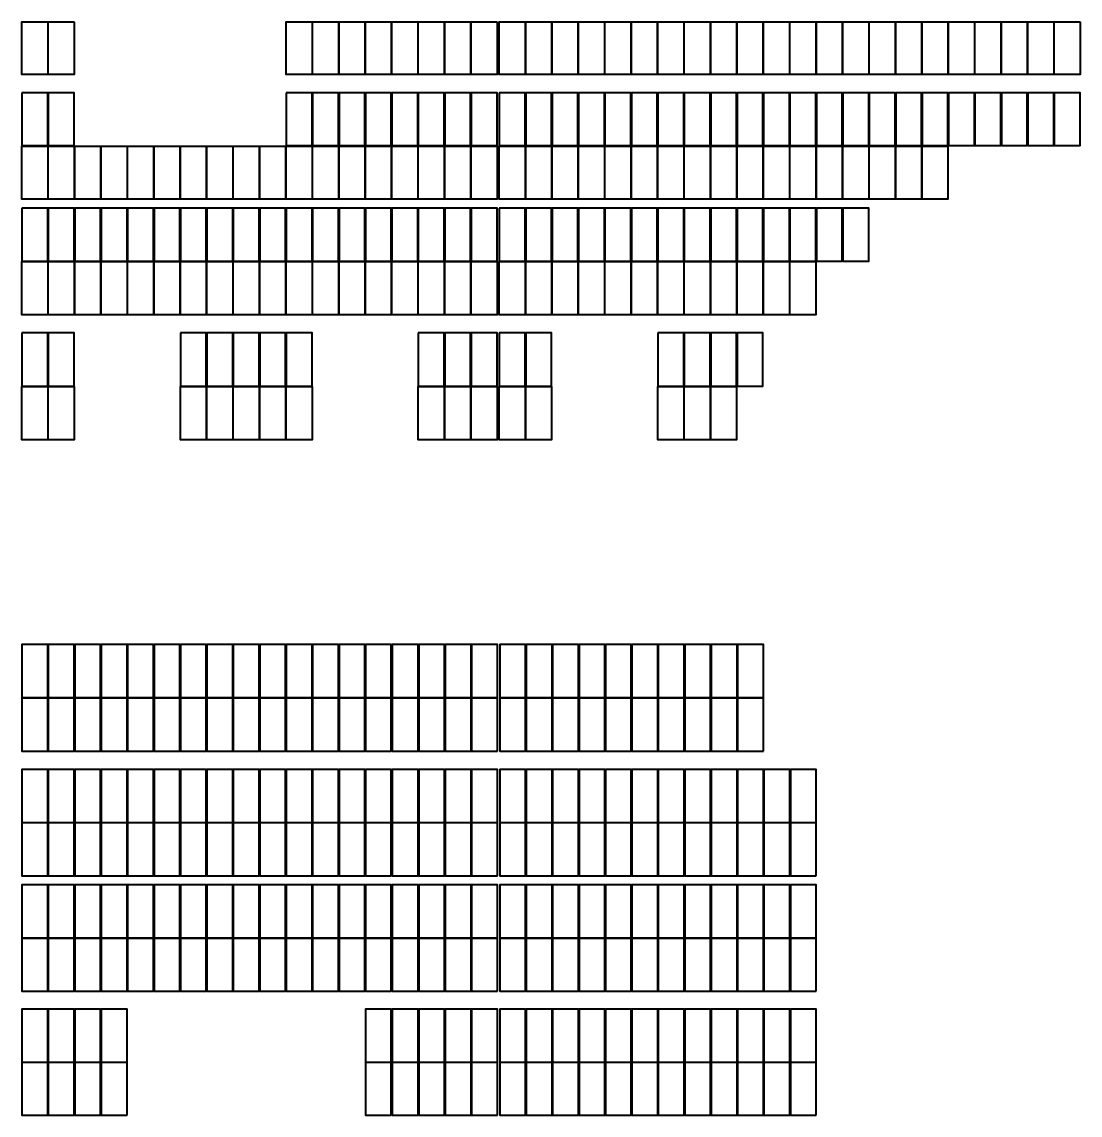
# Model space of a CAD drawing. Header units: millimetres. Extents: x 905 to 454098, y 508 to 244600.
# Drawn here: x 170471 to 216881, y 148399 to 196339 of the extents above; entities that cross this region are included whole.
import ezdxf

# ---------------------------------------------------------------- set-up
doc = ezdxf.new("R2010")
doc.units = ezdxf.units.MM
doc.layers.add('SOL-PV MODULES', color=5, linetype='Continuous', lineweight=40)

msp = doc.modelspace()

# ---------------------------------------------------------------- linework, layer by layer
at = {"layer": 'SOL-PV MODULES', "color": 5}
for points in [[(171605, 196339), (171605, 194025), (170471, 194025), (170471, 196339)], [(172764, 196339), (172764, 194025), (171630, 194025), (171630, 196339)], [(183195, 196339), (183195, 194025), (182061, 194025), (182061, 196339)], [(184354, 196339), (184354, 194025), (183220, 194025), (183220, 196339)], [(185513, 196339), (185513, 194025), (184379, 194025), (184379, 196339)], [(186672, 196339), (186672, 194025), (185538, 194025), (185538, 196339)], [(187831, 196339), (187831, 194025), (186697, 194025), (186697, 196339)], [(188990, 196339), (188990, 194025), (187856, 194025), (187856, 196339)], [(190149, 196339), (190149, 194025), (189015, 194025), (189015, 196339)], [(191308, 196339), (191308, 194025), (190174, 194025), (190174, 196339)], [(192542, 196339), (192542, 194025), (191408, 194025), (191408, 196339)], [(193701, 196339), (193701, 194025), (192567, 194025), (192567, 196339)], [(194860, 196339), (194860, 194025), (193726, 194025), (193726, 196339)], [(196019, 196339), (196019, 194025), (194885, 194025), (194885, 196339)], [(197178, 196339), (197178, 194025), (196044, 194025), (196044, 196339)], [(198337, 196339), (198337, 194025), (197203, 194025), (197203, 196339)], [(199496, 196339), (199496, 194025), (198362, 194025), (198362, 196339)], [(200655, 196339), (200655, 194025), (199521, 194025), (199521, 196339)], [(201814, 196339), (201814, 194025), (200680, 194025), (200680, 196339)], [(202973, 196339), (202973, 194025), (201839, 194025), (201839, 196339)], [(204132, 196339), (204132, 194025), (202998, 194025), (202998, 196339)], [(205291, 196339), (205291, 194025), (204157, 194025), (204157, 196339)], [(206450, 196339), (206450, 194025), (205316, 194025), (205316, 196339)], [(207609, 196339), (207609, 194025), (206475, 194025), (206475, 196339)], [(208768, 196339), (208768, 194025), (207634, 194025), (207634, 196339)], [(209927, 196339), (209927, 194025), (208793, 194025), (208793, 196339)], [(211086, 196339), (211086, 194025), (209952, 194025), (209952, 196339)], [(212245, 196339), (212245, 194025), (211111, 194025), (211111, 196339)], [(213404, 196339), (213404, 194025), (212270, 194025), (212270, 196339)], [(214563, 196339), (214563, 194025), (213429, 194025), (213429, 196339)], [(215722, 196339), (215722, 194025), (214588, 194025), (214588, 196339)], [(216881, 196339), (216881, 194025), (215747, 194025), (215747, 196339)], [(170471, 193230), (170471, 190911), (171605, 190911), (171605, 193230)], [(171630, 193230), (171630, 190911), (172764, 190911), (172764, 193230)], [(182061, 193230), (182061, 190911), (183195, 190911), (183195, 193230)], [(183220, 193230), (183220, 190911), (184354, 190911), (184354, 193230)], [(184379, 193230), (184379, 190911), (185513, 190911), (185513, 193230)], [(185538, 193230), (185538, 190911), (186672, 190911), (186672, 193230)], [(186697, 193230), (186697, 190911), (187831, 190911), (187831, 193230)], [(187856, 193230), (187856, 190911), (188990, 190911), (188990, 193230)], [(189015, 193230), (189015, 190911), (190149, 190911), (190149, 193230)], [(190174, 193230), (190174, 190911), (191308, 190911), (191308, 193230)], [(191408, 193230), (191408, 190911), (192542, 190911), (192542, 193230)], [(192567, 193230), (192567, 190911), (193701, 190911), (193701, 193230)], [(193726, 193230), (193726, 190911), (194860, 190911), (194860, 193230)], [(194885, 193230), (194885, 190911), (196019, 190911), (196019, 193230)], [(196044, 193230), (196044, 190911), (197178, 190911), (197178, 193230)], [(197203, 193230), (197203, 190911), (198337, 190911), (198337, 193230)], [(198362, 193230), (198362, 190911), (199496, 190911), (199496, 193230)], [(199521, 193230), (199521, 190911), (200655, 190911), (200655, 193230)], [(200680, 193230), (200680, 190911), (201814, 190911), (201814, 193230)], [(201839, 193230), (201839, 190911), (202973, 190911), (202973, 193230)], [(202998, 193230), (202998, 190911), (204132, 190911), (204132, 193230)], [(204157, 193230), (204157, 190911), (205291, 190911), (205291, 193230)], [(205316, 193230), (205316, 190911), (206450, 190911), (206450, 193230)], [(206475, 193230), (206475, 190911), (207609, 190911), (207609, 193230)], [(207634, 193230), (207634, 190911), (208768, 190911), (208768, 193230)], [(208793, 193230), (208793, 190911), (209927, 190911), (209927, 193230)], [(209952, 193230), (209952, 190911), (211086, 190911), (211086, 193230)], [(211111, 193230), (211111, 190911), (212245, 190911), (212245, 193230)], [(212270, 193230), (212270, 190911), (213404, 190911), (213404, 193230)], [(213429, 193230), (213429, 190911), (214563, 190911), (214563, 193230)], [(214588, 193230), (214588, 190911), (215722, 190911), (215722, 193230)], [(215747, 193230), (215747, 190911), (216881, 190911), (216881, 193230)], [(171605, 190891), (171605, 188569), (170471, 188569), (170471, 190891)], [(172764, 190891), (172764, 188569), (171630, 188569), (171630, 190891)], [(173923, 190891), (173923, 188569), (172789, 188569), (172789, 190891)], [(175082, 190891), (175082, 188569), (173948, 188569), (173948, 190891)], [(176241, 190891), (176241, 188569), (175107, 188569), (175107, 190891)], [(177400, 190891), (177400, 188569), (176266, 188569), (176266, 190891)], [(178559, 190891), (178559, 188569), (177425, 188569), (177425, 190891)], [(179718, 190891), (179718, 188569), (178584, 188569), (178584, 190891)], [(180877, 190891), (180877, 188569), (179743, 188569), (179743, 190891)], [(182036, 190891), (182036, 188569), (180902, 188569), (180902, 190891)], [(183195, 190891), (183195, 188569), (182061, 188569), (182061, 190891)], [(184354, 190891), (184354, 188569), (183220, 188569), (183220, 190891)], [(185513, 190891), (185513, 188569), (184379, 188569), (184379, 190891)], [(186672, 190891), (186672, 188569), (185538, 188569), (185538, 190891)], [(187831, 190891), (187831, 188569), (186697, 188569), (186697, 190891)], [(188990, 190891), (188990, 188569), (187856, 188569), (187856, 190891)], [(190149, 190891), (190149, 188569), (189015, 188569), (189015, 190891)], [(191308, 190891), (191308, 188569), (190174, 188569), (190174, 190891)], [(192542, 190891), (192542, 188569), (191408, 188569), (191408, 190891)], [(193701, 190891), (193701, 188569), (192567, 188569), (192567, 190891)], [(194860, 190891), (194860, 188569), (193726, 188569), (193726, 190891)], [(196019, 190891), (196019, 188569), (194885, 188569), (194885, 190891)], [(197178, 190891), (197178, 188569), (196044, 188569), (196044, 190891)], [(198337, 190891), (198337, 188569), (197203, 188569), (197203, 190891)], [(199496, 190891), (199496, 188569), (198362, 188569), (198362, 190891)], [(200655, 190891), (200655, 188569), (199521, 188569), (199521, 190891)], [(201814, 190891), (201814, 188569), (200680, 188569), (200680, 190891)], [(202973, 190891), (202973, 188569), (201839, 188569), (201839, 190891)], [(204132, 190891), (204132, 188569), (202998, 188569), (202998, 190891)], [(205291, 190891), (205291, 188569), (204157, 188569), (204157, 190891)], [(206450, 190891), (206450, 188569), (205316, 188569), (205316, 190891)], [(207609, 190891), (207609, 188569), (206475, 188569), (206475, 190891)], [(208768, 190891), (208768, 188569), (207634, 188569), (207634, 190891)], [(209927, 190891), (209927, 188569), (208793, 188569), (208793, 190891)], [(211086, 190891), (211086, 188569), (209952, 188569), (209952, 190891)], [(170471, 188170), (170471, 185845), (171605, 185845), (171605, 188170)], [(171630, 188170), (171630, 185845), (172764, 185845), (172764, 188170)], [(172789, 188170), (172789, 185845), (173923, 185845), (173923, 188170)], [(173948, 188170), (173948, 185845), (175082, 185845), (175082, 188170)], [(175107, 188170), (175107, 185845), (176241, 185845), (176241, 188170)], [(176266, 188170), (176266, 185845), (177400, 185845), (177400, 188170)], [(177425, 188170), (177425, 185845), (178559, 185845), (178559, 188170)], [(178584, 188170), (178584, 185845), (179718, 185845), (179718, 188170)], [(179743, 188170), (179743, 185845), (180877, 185845), (180877, 188170)], [(180902, 188170), (180902, 185845), (182036, 185845), (182036, 188170)], [(182061, 188170), (182061, 185845), (183195, 185845), (183195, 188170)], [(183220, 188170), (183220, 185845), (184354, 185845), (184354, 188170)], [(184379, 188170), (184379, 185845), (185513, 185845), (185513, 188170)], [(185538, 188170), (185538, 185845), (186672, 185845), (186672, 188170)], [(186697, 188170), (186697, 185845), (187831, 185845), (187831, 188170)], [(187856, 188170), (187856, 185845), (188990, 185845), (188990, 188170)], [(189015, 188170), (189015, 185845), (190149, 185845), (190149, 188170)], [(190174, 188170), (190174, 185845), (191308, 185845), (191308, 188170)], [(191408, 188170), (191408, 185845), (192542, 185845), (192542, 188170)], [(192567, 188170), (192567, 185845), (193701, 185845), (193701, 188170)], [(193726, 188170), (193726, 185845), (194860, 185845), (194860, 188170)], [(194885, 188170), (194885, 185845), (196019, 185845), (196019, 188170)], [(196044, 188170), (196044, 185845), (197178, 185845), (197178, 188170)], [(197203, 188170), (197203, 185845), (198337, 185845), (198337, 188170)], [(198362, 188170), (198362, 185845), (199496, 185845), (199496, 188170)], [(199521, 188170), (199521, 185845), (200655, 185845), (200655, 188170)], [(200680, 188170), (200680, 185845), (201814, 185845), (201814, 188170)], [(201839, 188170), (201839, 185845), (202973, 185845), (202973, 188170)], [(202998, 188170), (202998, 185845), (204132, 185845), (204132, 188170)], [(204157, 188170), (204157, 185845), (205291, 185845), (205291, 188170)], [(205316, 188170), (205316, 185845), (206450, 185845), (206450, 188170)], [(206475, 188170), (206475, 185845), (207609, 185845), (207609, 188170)], [(171605, 185825), (171605, 183496), (170471, 183496), (170471, 185825)], [(172764, 185825), (172764, 183496), (171630, 183496), (171630, 185825)], [(173923, 185825), (173923, 183496), (172789, 183496), (172789, 185825)], [(175082, 185825), (175082, 183496), (173948, 183496), (173948, 185825)], [(176241, 185825), (176241, 183496), (175107, 183496), (175107, 185825)], [(177400, 185825), (177400, 183496), (176266, 183496), (176266, 185825)], [(178559, 185825), (178559, 183496), (177425, 183496), (177425, 185825)], [(179718, 185825), (179718, 183496), (178584, 183496), (178584, 185825)], [(180877, 185825), (180877, 183496), (179743, 183496), (179743, 185825)], [(182036, 185825), (182036, 183496), (180902, 183496), (180902, 185825)], [(183195, 185825), (183195, 183496), (182061, 183496), (182061, 185825)], [(184354, 185825), (184354, 183496), (183220, 183496), (183220, 185825)], [(185513, 185825), (185513, 183496), (184379, 183496), (184379, 185825)], [(186672, 185825), (186672, 183496), (185538, 183496), (185538, 185825)], [(187831, 185825), (187831, 183496), (186697, 183496), (186697, 185825)], [(188990, 185825), (188990, 183496), (187856, 183496), (187856, 185825)], [(190149, 185825), (190149, 183496), (189015, 183496), (189015, 185825)], [(191308, 185825), (191308, 183496), (190174, 183496), (190174, 185825)], [(192542, 185825), (192542, 183496), (191408, 183496), (191408, 185825)], [(193701, 185825), (193701, 183496), (192567, 183496), (192567, 185825)], [(194860, 185825), (194860, 183496), (193726, 183496), (193726, 185825)], [(196019, 185825), (196019, 183496), (194885, 183496), (194885, 185825)], [(197178, 185825), (197178, 183496), (196044, 183496), (196044, 185825)], [(198337, 185825), (198337, 183496), (197203, 183496), (197203, 185825)], [(199496, 185825), (199496, 183496), (198362, 183496), (198362, 185825)], [(200655, 185825), (200655, 183496), (199521, 183496), (199521, 185825)], [(201814, 185825), (201814, 183496), (200680, 183496), (200680, 185825)], [(202973, 185825), (202973, 183496), (201839, 183496), (201839, 185825)], [(204132, 185825), (204132, 183496), (202998, 183496), (202998, 185825)], [(205291, 185825), (205291, 183496), (204157, 183496), (204157, 185825)], [(170471, 182698), (170471, 180367), (171605, 180367), (171605, 182698)], [(171630, 182698), (171630, 180367), (172764, 180367), (172764, 182698)], [(177425, 182698), (177425, 180367), (178559, 180367), (178559, 182698)], [(178584, 182698), (178584, 180367), (179718, 180367), (179718, 182698)], [(179743, 182698), (179743, 180367), (180877, 180367), (180877, 182698)], [(180902, 182698), (180902, 180367), (182036, 180367), (182036, 182698)], [(182061, 182698), (182061, 180367), (183195, 180367), (183195, 182698)], [(187856, 182698), (187856, 180367), (188990, 180367), (188990, 182698)], [(189015, 182698), (189015, 180367), (190149, 180367), (190149, 182698)], [(190174, 182698), (190174, 180367), (191308, 180367), (191308, 182698)], [(191408, 182698), (191408, 180367), (192542, 180367), (192542, 182698)], [(192567, 182698), (192567, 180367), (193701, 180367), (193701, 182698)], [(198362, 182698), (198362, 180367), (199496, 180367), (199496, 182698)], [(199521, 182698), (199521, 180367), (200655, 180367), (200655, 182698)], [(200680, 182698), (200680, 180367), (201814, 180367), (201814, 182698)], [(201839, 182698), (201839, 180367), (202973, 180367), (202973, 182698)], [(171605, 180347), (171605, 178015), (170471, 178015), (170471, 180347)], [(172764, 180347), (172764, 178015), (171630, 178015), (171630, 180347)], [(178559, 180347), (178559, 178015), (177425, 178015), (177425, 180347)], [(179718, 180347), (179718, 178015), (178584, 178015), (178584, 180347)], [(180877, 180347), (180877, 178015), (179743, 178015), (179743, 180347)], [(182036, 180347), (182036, 178015), (180902, 178015), (180902, 180347)], [(183195, 180347), (183195, 178015), (182061, 178015), (182061, 180347)], [(188990, 180347), (188990, 178015), (187856, 178015), (187856, 180347)], [(190149, 180347), (190149, 178015), (189015, 178015), (189015, 180347)], [(191308, 180347), (191308, 178015), (190174, 178015), (190174, 180347)], [(192542, 180347), (192542, 178015), (191408, 178015), (191408, 180347)], [(193701, 180347), (193701, 178015), (192567, 178015), (192567, 180347)], [(199496, 180347), (199496, 178015), (198362, 178015), (198362, 180347)], [(200655, 180347), (200655, 178015), (199521, 178015), (199521, 180347)], [(201814, 180347), (201814, 178015), (200680, 178015), (200680, 180347)]]:
    msp.add_lwpolyline(points, close=True, dxfattribs=at)
at = {"layer": 'SOL-PV MODULES'}
for points in [[(171605, 166709), (171605, 169041), (170471, 169041), (170471, 166709)], [(172764, 166709), (172764, 169041), (171630, 169041), (171630, 166709)], [(173923, 166709), (173923, 169041), (172789, 169041), (172789, 166709)], [(175082, 166709), (175082, 169041), (173948, 169041), (173948, 166709)], [(176241, 166709), (176241, 169041), (175107, 169041), (175107, 166709)], [(177400, 166709), (177400, 169041), (176266, 169041), (176266, 166709)], [(178559, 166709), (178559, 169041), (177425, 169041), (177425, 166709)], [(179718, 166709), (179718, 169041), (178584, 169041), (178584, 166709)], [(180877, 166709), (180877, 169041), (179743, 169041), (179743, 166709)], [(182036, 166709), (182036, 169041), (180902, 169041), (180902, 166709)], [(183195, 166709), (183195, 169041), (182061, 169041), (182061, 166709)], [(184354, 166709), (184354, 169041), (183220, 169041), (183220, 166709)], [(185513, 166709), (185513, 169041), (184379, 169041), (184379, 166709)], [(186672, 166709), (186672, 169041), (185538, 169041), (185538, 166709)], [(187850, 166709), (187850, 169041), (186716, 169041), (186716, 166709)], [(189009, 166709), (189009, 169041), (187875, 169041), (187875, 166709)], [(190168, 166709), (190168, 169041), (189034, 169041), (189034, 166709)], [(191327, 166709), (191327, 169041), (190193, 169041), (190193, 166709)], [(192561, 166709), (192561, 169041), (191427, 169041), (191427, 166709)], [(193720, 166709), (193720, 169041), (192586, 169041), (192586, 166709)], [(194879, 166709), (194879, 169041), (193745, 169041), (193745, 166709)], [(196038, 166709), (196038, 169041), (194904, 169041), (194904, 166709)], [(197197, 166709), (197197, 169041), (196063, 169041), (196063, 166709)], [(198356, 166709), (198356, 169041), (197222, 169041), (197222, 166709)], [(199515, 166709), (199515, 169041), (198381, 169041), (198381, 166709)], [(200674, 166709), (200674, 169041), (199540, 169041), (199540, 166709)], [(201833, 166709), (201833, 169041), (200699, 169041), (200699, 166709)], [(202992, 166709), (202992, 169041), (201858, 169041), (201858, 166709)], [(171605, 164359), (171605, 166689), (170471, 166689), (170471, 164359)], [(172764, 164359), (172764, 166689), (171630, 166689), (171630, 164359)], [(173923, 164359), (173923, 166689), (172789, 166689), (172789, 164359)], [(175082, 164359), (175082, 166689), (173948, 166689), (173948, 164359)], [(176241, 164359), (176241, 166689), (175107, 166689), (175107, 164359)], [(177400, 164359), (177400, 166689), (176266, 166689), (176266, 164359)], [(178559, 164359), (178559, 166689), (177425, 166689), (177425, 164359)], [(179718, 164359), (179718, 166689), (178584, 166689), (178584, 164359)], [(180877, 164359), (180877, 166689), (179743, 166689), (179743, 164359)], [(182036, 164359), (182036, 166689), (180902, 166689), (180902, 164359)], [(183195, 164359), (183195, 166689), (182061, 166689), (182061, 164359)], [(184354, 164359), (184354, 166689), (183220, 166689), (183220, 164359)], [(185513, 164359), (185513, 166689), (184379, 166689), (184379, 164359)], [(186672, 164359), (186672, 166689), (185538, 166689), (185538, 164359)], [(187850, 164359), (187850, 166689), (186716, 166689), (186716, 164359)], [(189009, 164359), (189009, 166689), (187875, 166689), (187875, 164359)], [(190168, 164359), (190168, 166689), (189034, 166689), (189034, 164359)], [(191327, 164359), (191327, 166689), (190193, 166689), (190193, 164359)], [(192561, 164359), (192561, 166689), (191427, 166689), (191427, 164359)], [(193720, 164359), (193720, 166689), (192586, 166689), (192586, 164359)], [(194879, 164359), (194879, 166689), (193745, 166689), (193745, 164359)], [(196038, 164359), (196038, 166689), (194904, 166689), (194904, 164359)], [(197197, 164359), (197197, 166689), (196063, 166689), (196063, 164359)], [(198356, 164359), (198356, 166689), (197222, 166689), (197222, 164359)], [(199515, 164359), (199515, 166689), (198381, 166689), (198381, 164359)], [(200674, 164359), (200674, 166689), (199540, 166689), (199540, 164359)], [(201833, 164359), (201833, 166689), (200699, 166689), (200699, 164359)], [(202992, 164359), (202992, 166689), (201858, 166689), (201858, 164359)], [(171605, 161234), (171605, 163561), (170471, 163561), (170471, 161234)], [(172764, 161234), (172764, 163561), (171630, 163561), (171630, 161234)], [(173923, 161234), (173923, 163561), (172789, 163561), (172789, 161234)], [(175082, 161234), (175082, 163561), (173948, 163561), (173948, 161234)], [(176241, 161234), (176241, 163561), (175107, 163561), (175107, 161234)], [(177400, 161234), (177400, 163561), (176266, 163561), (176266, 161234)], [(178559, 161234), (178559, 163561), (177425, 163561), (177425, 161234)], [(179718, 161234), (179718, 163561), (178584, 163561), (178584, 161234)], [(180877, 161234), (180877, 163561), (179743, 163561), (179743, 161234)], [(182036, 161234), (182036, 163561), (180902, 163561), (180902, 161234)], [(183195, 161234), (183195, 163561), (182061, 163561), (182061, 161234)], [(184354, 161234), (184354, 163561), (183220, 163561), (183220, 161234)], [(185513, 161234), (185513, 163561), (184379, 163561), (184379, 161234)], [(186672, 161234), (186672, 163561), (185538, 163561), (185538, 161234)], [(187850, 161234), (187850, 163561), (186716, 163561), (186716, 161234)], [(189009, 161234), (189009, 163561), (187875, 163561), (187875, 161234)], [(190168, 161234), (190168, 163561), (189034, 163561), (189034, 161234)], [(191327, 161234), (191327, 163561), (190193, 163561), (190193, 161234)], [(192561, 161234), (192561, 163561), (191427, 163561), (191427, 161234)], [(193720, 161234), (193720, 163561), (192586, 163561), (192586, 161234)], [(194879, 161234), (194879, 163561), (193745, 163561), (193745, 161234)], [(196038, 161234), (196038, 163561), (194904, 163561), (194904, 161234)], [(197197, 161234), (197197, 163561), (196063, 163561), (196063, 161234)], [(198356, 161234), (198356, 163561), (197222, 163561), (197222, 161234)], [(199515, 161234), (199515, 163561), (198381, 163561), (198381, 161234)], [(200674, 161234), (200674, 163561), (199540, 163561), (199540, 161234)], [(201833, 161234), (201833, 163561), (200699, 163561), (200699, 161234)], [(202992, 161234), (202992, 163561), (201858, 163561), (201858, 161234)], [(204151, 161234), (204151, 163561), (203017, 163561), (203017, 161234)], [(205310, 161234), (205310, 163561), (204176, 163561), (204176, 161234)], [(171605, 158889), (171605, 161214), (170471, 161214), (170471, 158889)], [(172764, 158889), (172764, 161214), (171630, 161214), (171630, 158889)], [(173923, 158889), (173923, 161214), (172789, 161214), (172789, 158889)], [(175082, 158889), (175082, 161214), (173948, 161214), (173948, 158889)], [(176241, 158889), (176241, 161214), (175107, 161214), (175107, 158889)], [(177400, 158889), (177400, 161214), (176266, 161214), (176266, 158889)], [(178559, 158889), (178559, 161214), (177425, 161214), (177425, 158889)], [(179718, 158889), (179718, 161214), (178584, 161214), (178584, 158889)], [(180877, 158889), (180877, 161214), (179743, 161214), (179743, 158889)], [(182036, 158889), (182036, 161214), (180902, 161214), (180902, 158889)], [(183195, 158889), (183195, 161214), (182061, 161214), (182061, 158889)], [(184354, 158889), (184354, 161214), (183220, 161214), (183220, 158889)], [(185513, 158889), (185513, 161214), (184379, 161214), (184379, 158889)], [(186672, 158889), (186672, 161214), (185538, 161214), (185538, 158889)], [(187850, 158889), (187850, 161214), (186716, 161214), (186716, 158889)], [(189009, 158889), (189009, 161214), (187875, 161214), (187875, 158889)], [(190168, 158889), (190168, 161214), (189034, 161214), (189034, 158889)], [(191327, 158889), (191327, 161214), (190193, 161214), (190193, 158889)], [(192561, 158889), (192561, 161214), (191427, 161214), (191427, 158889)], [(193720, 158889), (193720, 161214), (192586, 161214), (192586, 158889)], [(194879, 158889), (194879, 161214), (193745, 161214), (193745, 158889)], [(196038, 158889), (196038, 161214), (194904, 161214), (194904, 158889)], [(197197, 158889), (197197, 161214), (196063, 161214), (196063, 158889)], [(198356, 158889), (198356, 161214), (197222, 161214), (197222, 158889)], [(199515, 158889), (199515, 161214), (198381, 161214), (198381, 158889)], [(200674, 158889), (200674, 161214), (199540, 161214), (199540, 158889)], [(201833, 158889), (201833, 161214), (200699, 161214), (200699, 158889)], [(202992, 158889), (202992, 161214), (201858, 161214), (201858, 158889)], [(204151, 158889), (204151, 161214), (203017, 161214), (203017, 158889)], [(205310, 158889), (205310, 161214), (204176, 161214), (204176, 158889)], [(171605, 156170), (171605, 158491), (170471, 158491), (170471, 156170)], [(172764, 156170), (172764, 158491), (171630, 158491), (171630, 156170)], [(173923, 156170), (173923, 158491), (172789, 158491), (172789, 156170)], [(175082, 156170), (175082, 158491), (173948, 158491), (173948, 156170)], [(176241, 156170), (176241, 158491), (175107, 158491), (175107, 156170)], [(177400, 156170), (177400, 158491), (176266, 158491), (176266, 156170)], [(178559, 156170), (178559, 158491), (177425, 158491), (177425, 156170)], [(179718, 156170), (179718, 158491), (178584, 158491), (178584, 156170)], [(180877, 156170), (180877, 158491), (179743, 158491), (179743, 156170)], [(182036, 156170), (182036, 158491), (180902, 158491), (180902, 156170)], [(183195, 156170), (183195, 158491), (182061, 158491), (182061, 156170)], [(184354, 156170), (184354, 158491), (183220, 158491), (183220, 156170)], [(185513, 156170), (185513, 158491), (184379, 158491), (184379, 156170)], [(186672, 156170), (186672, 158491), (185538, 158491), (185538, 156170)], [(187850, 156170), (187850, 158491), (186716, 158491), (186716, 156170)], [(189009, 156170), (189009, 158491), (187875, 158491), (187875, 156170)], [(190168, 156170), (190168, 158491), (189034, 158491), (189034, 156170)], [(191327, 156170), (191327, 158491), (190193, 158491), (190193, 156170)], [(192561, 156170), (192561, 158491), (191427, 158491), (191427, 156170)], [(193720, 156170), (193720, 158491), (192586, 158491), (192586, 156170)], [(194879, 156170), (194879, 158491), (193745, 158491), (193745, 156170)], [(196038, 156170), (196038, 158491), (194904, 158491), (194904, 156170)], [(197197, 156170), (197197, 158491), (196063, 158491), (196063, 156170)], [(198356, 156170), (198356, 158491), (197222, 158491), (197222, 156170)], [(199515, 156170), (199515, 158491), (198381, 158491), (198381, 156170)], [(200674, 156170), (200674, 158491), (199540, 158491), (199540, 156170)], [(201833, 156170), (201833, 158491), (200699, 158491), (200699, 156170)], [(202992, 156170), (202992, 158491), (201858, 158491), (201858, 156170)], [(204151, 156170), (204151, 158491), (203017, 158491), (203017, 156170)], [(205310, 156170), (205310, 158491), (204176, 158491), (204176, 156170)], [(171605, 153832), (171605, 156150), (170471, 156150), (170471, 153832)], [(172764, 153832), (172764, 156150), (171630, 156150), (171630, 153832)], [(173923, 153832), (173923, 156150), (172789, 156150), (172789, 153832)], [(175082, 153832), (175082, 156150), (173948, 156150), (173948, 153832)], [(176241, 153832), (176241, 156150), (175107, 156150), (175107, 153832)], [(177400, 153832), (177400, 156150), (176266, 156150), (176266, 153832)], [(178559, 153832), (178559, 156150), (177425, 156150), (177425, 153832)], [(179718, 153832), (179718, 156150), (178584, 156150), (178584, 153832)], [(180877, 153832), (180877, 156150), (179743, 156150), (179743, 153832)], [(182036, 153832), (182036, 156150), (180902, 156150), (180902, 153832)], [(183195, 153832), (183195, 156150), (182061, 156150), (182061, 153832)], [(184354, 153832), (184354, 156150), (183220, 156150), (183220, 153832)], [(185513, 153832), (185513, 156150), (184379, 156150), (184379, 153832)], [(186672, 153832), (186672, 156150), (185538, 156150), (185538, 153832)], [(187850, 153832), (187850, 156150), (186716, 156150), (186716, 153832)], [(189009, 153832), (189009, 156150), (187875, 156150), (187875, 153832)], [(190168, 153832), (190168, 156150), (189034, 156150), (189034, 153832)], [(191327, 153832), (191327, 156150), (190193, 156150), (190193, 153832)], [(192561, 153832), (192561, 156150), (191427, 156150), (191427, 153832)], [(193720, 153832), (193720, 156150), (192586, 156150), (192586, 153832)], [(194879, 153832), (194879, 156150), (193745, 156150), (193745, 153832)], [(196038, 153832), (196038, 156150), (194904, 156150), (194904, 153832)], [(197197, 153832), (197197, 156150), (196063, 156150), (196063, 153832)], [(198356, 153832), (198356, 156150), (197222, 156150), (197222, 153832)], [(199515, 153832), (199515, 156150), (198381, 156150), (198381, 153832)], [(200674, 153832), (200674, 156150), (199540, 156150), (199540, 153832)], [(201833, 153832), (201833, 156150), (200699, 156150), (200699, 153832)], [(202992, 153832), (202992, 156150), (201858, 156150), (201858, 153832)], [(204151, 153832), (204151, 156150), (203017, 156150), (203017, 153832)], [(205310, 153832), (205310, 156150), (204176, 156150), (204176, 153832)], [(171605, 150727), (171605, 153039), (170471, 153039), (170471, 150727)], [(172764, 150727), (172764, 153039), (171630, 153039), (171630, 150727)], [(173923, 150727), (173923, 153039), (172789, 153039), (172789, 150727)], [(175082, 150727), (175082, 153039), (173948, 153039), (173948, 150727)], [(186672, 150727), (186672, 153039), (185538, 153039), (185538, 150727)], [(187850, 150727), (187850, 153039), (186716, 153039), (186716, 150727)], [(189009, 150727), (189009, 153039), (187875, 153039), (187875, 150727)], [(190168, 150727), (190168, 153039), (189034, 153039), (189034, 150727)], [(191327, 150727), (191327, 153039), (190193, 153039), (190193, 150727)], [(192561, 150727), (192561, 153039), (191427, 153039), (191427, 150727)], [(193720, 150727), (193720, 153039), (192586, 153039), (192586, 150727)], [(194879, 150727), (194879, 153039), (193745, 153039), (193745, 150727)], [(196038, 150727), (196038, 153039), (194904, 153039), (194904, 150727)], [(197197, 150727), (197197, 153039), (196063, 153039), (196063, 150727)], [(198356, 150727), (198356, 153039), (197222, 153039), (197222, 150727)], [(199515, 150727), (199515, 153039), (198381, 153039), (198381, 150727)], [(200674, 150727), (200674, 153039), (199540, 153039), (199540, 150727)], [(201833, 150727), (201833, 153039), (200699, 153039), (200699, 150727)], [(202992, 150727), (202992, 153039), (201858, 153039), (201858, 150727)], [(204151, 150727), (204151, 153039), (203017, 153039), (203017, 150727)], [(205310, 150727), (205310, 153039), (204176, 153039), (204176, 150727)], [(171605, 148399), (171605, 150707), (170471, 150707), (170471, 148399)], [(172764, 148399), (172764, 150707), (171630, 150707), (171630, 148399)], [(173923, 148399), (173923, 150707), (172789, 150707), (172789, 148399)], [(175082, 148399), (175082, 150707), (173948, 150707), (173948, 148399)], [(186672, 148399), (186672, 150707), (185538, 150707), (185538, 148399)], [(187850, 148399), (187850, 150707), (186716, 150707), (186716, 148399)], [(189009, 148399), (189009, 150707), (187875, 150707), (187875, 148399)], [(190168, 148399), (190168, 150707), (189034, 150707), (189034, 148399)], [(191327, 148399), (191327, 150707), (190193, 150707), (190193, 148399)], [(192561, 148399), (192561, 150707), (191427, 150707), (191427, 148399)], [(193720, 148399), (193720, 150707), (192586, 150707), (192586, 148399)], [(194879, 148399), (194879, 150707), (193745, 150707), (193745, 148399)], [(196038, 148399), (196038, 150707), (194904, 150707), (194904, 148399)], [(197197, 148399), (197197, 150707), (196063, 150707), (196063, 148399)], [(198356, 148399), (198356, 150707), (197222, 150707), (197222, 148399)], [(199515, 148399), (199515, 150707), (198381, 150707), (198381, 148399)], [(200674, 148399), (200674, 150707), (199540, 150707), (199540, 148399)], [(201833, 148399), (201833, 150707), (200699, 150707), (200699, 148399)], [(202992, 148399), (202992, 150707), (201858, 150707), (201858, 148399)], [(204151, 148399), (204151, 150707), (203017, 150707), (203017, 148399)], [(205310, 148399), (205310, 150707), (204176, 150707), (204176, 148399)]]:
    msp.add_lwpolyline(points, close=True, dxfattribs=at)

doc.saveas('drawing.dxf')
